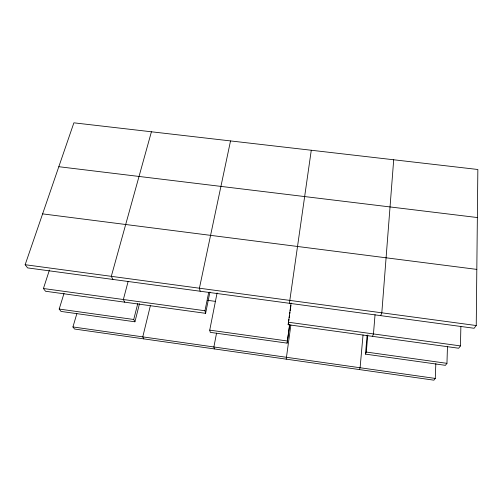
<?xml version="1.0" encoding="UTF-8"?>
<svg xmlns="http://www.w3.org/2000/svg" width="503" height="503" viewBox="0 0 503 503"><rect width="100%" height="100%" fill="white"/><g stroke="black" fill="none" stroke-linecap="round" stroke-linejoin="round"><path stroke-width="0.75" d="M476.24 325.535L477.85 169.492L73.884 122.826L25.15 264.716L27.59 267.898L474.128 328.27L476.24 325.535L25.15 264.716M291.067 302.995L288.169 324.718L458.661 348.233L460.459 345.907L460.874 326.541M367.102 335.394L365.48 354.131L445.406 365.341L446.96 363.342L447.469 346.29M76.89 313.526L72.935 326.95L74.532 329.025L433.919 380.174L435.271 378.426L435.831 363.587M286.207 359.148L290.872 324.976M217.095 292.909L209.732 330.131L210.285 332.364L287.119 343.14L289.552 324.756M289.395 303.296L311.275 150.252M393.698 159.772L381.815 312.803L380.696 315.639M375.049 314.645L373.459 333.935L372.503 336.35M365.48 354.131L366.303 352.05L367.768 335.023M363.034 334.935L360.098 367.75L359.375 369.567M287.119 343.14L289.734 324.724M288.169 324.718L288.502 322.392M288.728 320.845L288.948 319.292M289.168 317.745L289.502 315.419M289.722 313.866L289.948 312.319M290.168 310.766L290.948 305.34M216.548 333.124L213.882 346.976L214.366 348.925M49.42 270.036L43.428 288.521L45.522 291.25L205.601 313.331L204.966 310.747L208.714 292.35M205.601 313.331L209.927 292.017M230.531 140.922L199.414 288.213L200.156 291.231M150.34 305.818L142.77 336.872L143.814 338.884M64.026 293.375L59.191 309.056L61.014 311.426L134.93 321.794L133.735 319.487L137.772 303.548M134.93 321.794L139.488 303.699M128.127 281.454L123.354 299.518L124.731 302.177M151.422 131.786L111.301 276.336L112.911 279.435M58.813 166.707L477.353 217.541M42.61 213.876L476.819 269.401M207.745 300.335L215.504 301.391M43.428 288.521L204.966 310.747M288.313 322.216L460.459 345.907M59.191 309.056L133.735 319.487M209.732 330.131L287.244 340.977M366.303 352.05L446.96 363.342M72.935 326.95L435.271 378.426"/></g></svg>
